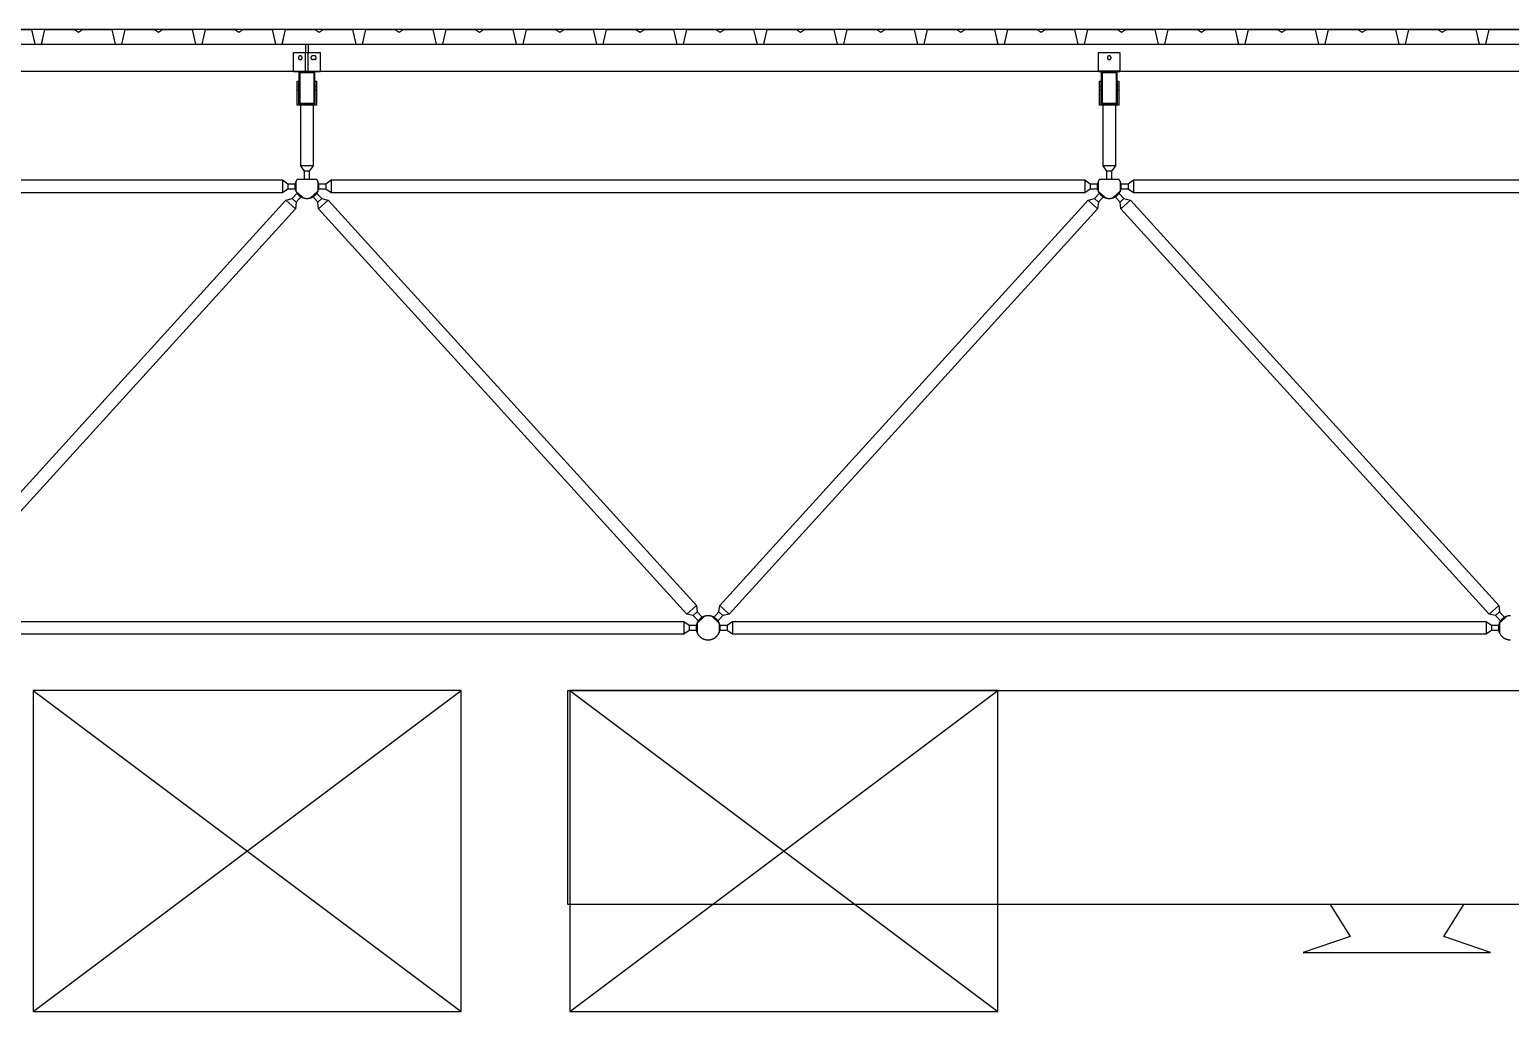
# Model space of a CAD drawing. Header units: centimetres. Extents: x 26200 to 152500, y -600 to 9300.
# Drawn here: x 140011 to 140565, y 1680 to 2047 of the extents above; entities that cross this region are included whole.
import ezdxf

# ---------------------------------------------------------------- set-up
doc = ezdxf.new("R2010")
doc.units = ezdxf.units.CM
for name, color, linetype in [('ROTAS-KESIT-KANAL-DONUS', 4, 'Continuous'), ('ROTAS-KESIT-KANAL-UFLEME', 20, 'Continuous'), ('ROTAS-MIMARI-KESIT', 8, 'Continuous')]:
    doc.layers.add(name, color=color, linetype=linetype)

msp = doc.modelspace()

# ---------------------------------------------------------------- linework, layer by layer
at = {"layer": 'ROTAS-KESIT-KANAL-DONUS'}
for p, q in [((140212.94, 1680), (140372.99, 1800)), ((140212.94, 1800), (140372.99, 1680))]:
    msp.add_line(p, q, dxfattribs=at)
msp.add_lwpolyline([(140212.94, 1680), (140372.99, 1680), (140372.99, 1800), (140212.94, 1800)], close=True, dxfattribs=at)
at = {"layer": 'ROTAS-KESIT-KANAL-UFLEME'}
for p, q in [((140012.3, 1680), (140172.31, 1800)), ((140012.3, 1800), (140172.31, 1680))]:
    msp.add_line(p, q, dxfattribs=at)
for points in [[(140012.3, 1680), (140172.31, 1680), (140172.31, 1800), (140012.3, 1800)], [(140212.31, 1800), (140834.38, 1800), (140834.38, 1720), (140212.31, 1720)]]:
    msp.add_lwpolyline(points, close=True, dxfattribs=at)
msp.add_lwpolyline([(140497.26, 1720), (140504.76, 1708), (140487.26, 1702), (140557.26, 1702), (140539.76, 1708), (140547.26, 1720)], dxfattribs=at)
at = {"layer": 'ROTAS-MIMARI-KESIT'}
for points in [[(147194.7, 2046.99), (129122.2, 2046.99)], [(140000.74, 2046.99), (140011.74, 2046.99), (140012.99, 2041.49), (140015.49, 2041.49), (140015.93, 2043.44)], [(140012.54, 2043.44), (140012.99, 2041.49), (140015.49, 2041.49), (140016.74, 2046.99), (140027.74, 2046.99), (140029.24, 2045.99), (140030.74, 2046.99), (140041.74, 2046.99), (140042.99, 2041.49), (140045.49, 2041.49), (140046.74, 2046.99), (140057.74, 2046.99), (140059.24, 2045.99), (140060.74, 2046.99), (140071.74, 2046.99), (140072.99, 2041.49), (140075.49, 2041.49), (140076.74, 2046.99), (140087.74, 2046.99), (140089.24, 2045.99), (140090.74, 2046.99), (140101.74, 2046.99), (140102.99, 2041.49), (140105.49, 2041.49), (140105.93, 2043.44)], [(140102.54, 2043.44), (140102.99, 2041.49), (140105.49, 2041.49), (140106.74, 2046.99), (140117.74, 2046.99), (140119.24, 2045.99), (140120.74, 2046.99), (140131.74, 2046.99), (140132.99, 2041.49), (140135.49, 2041.49), (140136.74, 2046.99), (140147.74, 2046.99), (140149.24, 2045.99), (140150.74, 2046.99), (140161.74, 2046.99), (140162.99, 2041.49), (140165.49, 2041.49), (140166.74, 2046.99), (140177.74, 2046.99), (140179.24, 2045.99), (140180.74, 2046.99), (140191.74, 2046.99), (140192.99, 2041.49), (140195.49, 2041.49), (140195.93, 2043.44)], [(140192.54, 2043.44), (140192.99, 2041.49), (140195.49, 2041.49), (140196.74, 2046.99), (140207.74, 2046.99), (140209.24, 2045.99), (140210.74, 2046.99), (140221.74, 2046.99), (140222.99, 2041.49), (140225.49, 2041.49), (140226.74, 2046.99), (140237.74, 2046.99), (140239.24, 2045.99), (140240.74, 2046.99), (140251.74, 2046.99), (140252.99, 2041.49), (140255.49, 2041.49), (140256.74, 2046.99), (140267.74, 2046.99), (140269.24, 2045.99), (140270.74, 2046.99), (140281.74, 2046.99), (140282.99, 2041.49), (140285.49, 2041.49), (140285.93, 2043.44)], [(140282.54, 2043.44), (140282.99, 2041.49), (140285.49, 2041.49), (140286.74, 2046.99), (140297.74, 2046.99), (140299.24, 2045.99), (140300.74, 2046.99), (140311.74, 2046.99), (140312.99, 2041.49), (140315.49, 2041.49), (140316.74, 2046.99), (140327.74, 2046.99), (140329.24, 2045.99), (140330.74, 2046.99), (140341.74, 2046.99), (140342.99, 2041.49), (140345.49, 2041.49), (140346.74, 2046.99), (140357.74, 2046.99), (140359.24, 2045.99), (140360.74, 2046.99), (140371.74, 2046.99), (140372.99, 2041.49), (140375.49, 2041.49), (140375.93, 2043.44)], [(140372.54, 2043.44), (140372.99, 2041.49), (140375.49, 2041.49), (140376.74, 2046.99), (140387.74, 2046.99), (140389.24, 2045.99), (140390.74, 2046.99), (140401.74, 2046.99), (140402.99, 2041.49), (140405.49, 2041.49), (140406.74, 2046.99), (140417.74, 2046.99), (140419.24, 2045.99), (140420.74, 2046.99), (140431.74, 2046.99), (140432.99, 2041.49), (140435.49, 2041.49), (140436.74, 2046.99), (140447.74, 2046.99), (140449.24, 2045.99), (140450.74, 2046.99), (140461.74, 2046.99), (140462.99, 2041.49), (140465.49, 2041.49), (140465.93, 2043.44)], [(140462.54, 2043.44), (140462.99, 2041.49), (140465.49, 2041.49), (140466.74, 2046.99), (140477.74, 2046.99), (140479.24, 2045.99), (140480.74, 2046.99), (140491.74, 2046.99), (140492.99, 2041.49), (140495.49, 2041.49), (140496.74, 2046.99), (140507.74, 2046.99), (140509.24, 2045.99), (140510.74, 2046.99), (140521.74, 2046.99), (140522.99, 2041.49), (140525.49, 2041.49), (140526.74, 2046.99), (140537.74, 2046.99), (140539.24, 2045.99), (140540.74, 2046.99), (140551.74, 2046.99), (140552.99, 2041.49), (140555.49, 2041.49), (140555.93, 2043.44)], [(140552.54, 2043.44), (140552.99, 2041.49), (140555.49, 2041.49), (140556.74, 2046.99), (140567.74, 2046.99)], [(138119.7, 2041.49), (147187.2, 2041.49)], [(140114.2, 2041.49), (140114.2, 2038.49)], [(140114.2, 2031.49), (140114.2, 2038.49)], [(140115.2, 2041.49), (140115.2, 2038.49)], [(140115.2, 2031.49), (140115.2, 2038.49)], [(140116.9, 2037.19), (140116.88, 2037.19), (140116.87, 2037.19), (140116.85, 2037.18), (140116.83, 2037.18), (140116.82, 2037.18), (140116.8, 2037.18), (140116.79, 2037.18), (140116.77, 2037.17), (140116.75, 2037.17), (140116.74, 2037.17), (140116.72, 2037.16), (140116.7, 2037.16), (140116.69, 2037.15), (140116.67, 2037.15), (140116.66, 2037.14), (140116.64, 2037.14), (140116.62, 2037.13), (140116.61, 2037.12), (140116.59, 2037.12), (140116.58, 2037.11), (140116.56, 2037.1), (140116.54, 2037.09), (140116.53, 2037.08), (140116.51, 2037.07), (140116.5, 2037.06), (140116.48, 2037.05), (140116.47, 2037.04), (140116.46, 2037.03), (140116.44, 2037.02), (140116.43, 2037.01), (140116.42, 2036.99), (140116.4, 2036.98), (140116.39, 2036.97), (140116.38, 2036.96), (140116.37, 2036.94), (140116.35, 2036.93), (140116.34, 2036.91), (140116.33, 2036.9), (140116.32, 2036.88), (140116.31, 2036.87), (140116.3, 2036.85), (140116.29, 2036.84), (140116.28, 2036.82), (140116.28, 2036.81), (140116.27, 2036.79), (140116.26, 2036.78), (140116.25, 2036.76), (140116.25, 2036.74), (140116.24, 2036.73), (140116.23, 2036.71), (140116.23, 2036.7), (140116.22, 2036.68), (140116.22, 2036.66), (140116.22, 2036.65), (140116.21, 2036.63), (140116.21, 2036.61), (140116.21, 2036.6), (140116.2, 2036.58), (140116.2, 2036.57), (140116.2, 2036.55), (140116.2, 2036.53), (140116.2, 2036.52), (140116.2, 2036.5), (140116.2, 2036.49), (140116.2, 2036.47), (140116.2, 2036.46), (140116.2, 2036.44), (140116.2, 2036.42), (140116.2, 2036.41), (140116.2, 2036.39), (140116.21, 2036.38), (140116.21, 2036.36), (140116.21, 2036.34), (140116.22, 2036.33), (140116.22, 2036.31), (140116.22, 2036.29), (140116.23, 2036.28), (140116.23, 2036.26), (140116.24, 2036.25), (140116.25, 2036.23), (140116.25, 2036.21), (140116.26, 2036.2), (140116.27, 2036.18), (140116.28, 2036.16), (140116.28, 2036.15), (140116.29, 2036.13), (140116.3, 2036.12), (140116.31, 2036.1), (140116.32, 2036.09), (140116.33, 2036.07), (140116.34, 2036.06), (140116.35, 2036.05), (140116.37, 2036.03), (140116.38, 2036.02), (140116.39, 2036), (140116.4, 2035.99), (140116.42, 2035.98), (140116.43, 2035.97), (140116.44, 2035.95), (140116.46, 2035.94), (140116.47, 2035.93), (140116.48, 2035.92), (140116.5, 2035.91), (140116.51, 2035.9), (140116.53, 2035.89), (140116.54, 2035.88), (140116.56, 2035.87), (140116.58, 2035.86), (140116.59, 2035.86), (140116.61, 2035.85), (140116.62, 2035.84), (140116.64, 2035.84), (140116.66, 2035.83), (140116.67, 2035.82), (140116.69, 2035.82), (140116.7, 2035.81), (140116.72, 2035.81), (140116.74, 2035.81), (140116.75, 2035.8), (140116.77, 2035.8), (140116.79, 2035.8), (140116.8, 2035.79), (140116.82, 2035.79), (140116.83, 2035.79), (140116.85, 2035.79), (140116.87, 2035.79), (140116.88, 2035.79), (140116.9, 2035.79)], [(140117.5, 2037.19), (140116.9, 2037.19)], [(140117.5, 2035.79), (140116.9, 2035.79)], [(140117.5, 2035.79), (140117.51, 2035.79), (140117.53, 2035.79), (140117.54, 2035.79), (140117.56, 2035.79), (140117.58, 2035.79), (140117.59, 2035.79), (140117.61, 2035.8), (140117.62, 2035.8), (140117.64, 2035.8), (140117.66, 2035.81), (140117.67, 2035.81), (140117.69, 2035.81), (140117.71, 2035.82), (140117.72, 2035.82), (140117.74, 2035.83), (140117.76, 2035.84), (140117.77, 2035.84), (140117.79, 2035.85), (140117.8, 2035.86), (140117.82, 2035.86), (140117.83, 2035.87), (140117.85, 2035.88), (140117.87, 2035.89), (140117.88, 2035.9), (140117.9, 2035.91), (140117.91, 2035.92), (140117.92, 2035.93), (140117.94, 2035.94), (140117.95, 2035.95), (140117.97, 2035.97), (140117.98, 2035.98), (140117.99, 2035.99), (140118.01, 2036), (140118.02, 2036.02), (140118.03, 2036.03), (140118.04, 2036.05), (140118.05, 2036.06), (140118.06, 2036.07), (140118.07, 2036.09), (140118.08, 2036.1), (140118.09, 2036.12), (140118.1, 2036.13), (140118.11, 2036.15), (140118.12, 2036.16), (140118.13, 2036.18), (140118.13, 2036.2), (140118.14, 2036.21), (140118.15, 2036.23), (140118.15, 2036.25), (140118.16, 2036.26), (140118.17, 2036.28), (140118.17, 2036.29), (140118.17, 2036.31), (140118.18, 2036.33), (140118.18, 2036.34), (140118.19, 2036.36), (140118.19, 2036.38), (140118.19, 2036.39), (140118.19, 2036.41), (140118.19, 2036.42), (140118.2, 2036.44), (140118.2, 2036.46), (140118.2, 2036.47), (140118.2, 2036.49), (140118.2, 2036.5), (140118.2, 2036.52), (140118.2, 2036.53), (140118.19, 2036.55), (140118.19, 2036.57), (140118.19, 2036.58), (140118.19, 2036.6), (140118.19, 2036.61), (140118.18, 2036.63), (140118.18, 2036.65), (140118.17, 2036.66), (140118.17, 2036.68), (140118.17, 2036.7), (140118.16, 2036.71), (140118.15, 2036.73), (140118.15, 2036.74), (140118.14, 2036.76), (140118.13, 2036.78), (140118.13, 2036.79), (140118.12, 2036.81), (140118.11, 2036.82), (140118.1, 2036.84), (140118.09, 2036.85), (140118.08, 2036.87), (140118.07, 2036.88), (140118.06, 2036.9), (140118.05, 2036.91), (140118.04, 2036.93), (140118.03, 2036.94), (140118.02, 2036.96), (140118.01, 2036.97), (140117.99, 2036.98), (140117.98, 2036.99), (140117.97, 2037.01), (140117.95, 2037.02), (140117.94, 2037.03), (140117.92, 2037.04), (140117.91, 2037.05), (140117.9, 2037.06), (140117.88, 2037.07), (140117.87, 2037.08), (140117.85, 2037.09), (140117.83, 2037.1), (140117.82, 2037.11), (140117.8, 2037.12), (140117.79, 2037.12), (140117.77, 2037.13), (140117.76, 2037.14), (140117.74, 2037.14), (140117.72, 2037.15), (140117.71, 2037.15), (140117.69, 2037.16), (140117.67, 2037.16), (140117.66, 2037.17), (140117.64, 2037.17), (140117.62, 2037.17), (140117.61, 2037.18), (140117.59, 2037.18), (140117.58, 2037.18), (140117.56, 2037.18), (140117.54, 2037.18), (140117.53, 2037.19), (140117.51, 2037.19), (140117.5, 2037.19)], [(138119.7, 2031.49), (147187.2, 2031.49)], [(140109.7, 2031.49), (140119.7, 2031.49)], [(140117.7, 2019.19), (140117.7, 2031.19), (140111.7, 2031.19), (140111.7, 2019.19)], [(140418.7, 2031.49), (140410.7, 2031.49)], [(140417.7, 2019.19), (140417.7, 2031.19), (140411.7, 2031.19), (140411.7, 2019.19)], [(140111.1, 2025.89), (140111.6, 2025.89)], [(140111.1, 2024.49), (140111.6, 2024.49)], [(140117.8, 2025.89), (140118.3, 2025.89)], [(140117.8, 2024.49), (140118.3, 2024.49)], [(140411.1, 2025.89), (140411.6, 2025.89)], [(140411.1, 2024.49), (140411.6, 2024.49)], [(140417.8, 2025.89), (140418.3, 2025.89)], [(140417.8, 2024.49), (140418.3, 2024.49)], [(140112.28, 2018.69), (140112.28, 1996.09), (140113.7, 1994.09), (140113.7, 1991.09)], [(140115.7, 1991.09), (140115.7, 1994.09), (140117.11, 1996.09), (140117.11, 2018.69)], [(140412.28, 2018.69), (140412.28, 1996.09), (140413.7, 1994.09), (140413.7, 1991.09)], [(140415.7, 1991.09), (140415.7, 1994.09), (140417.11, 1996.09), (140417.11, 2018.69)], [(140117.11, 1996.09), (140112.28, 1996.09)], [(140115.7, 1994.09), (140113.7, 1994.09)], [(140417.11, 1996.09), (140412.28, 1996.09)], [(140415.7, 1994.09), (140413.7, 1994.09)], [(139818.8, 1989.39), (139821.8, 1989.39), (139823.8, 1990.8), (140105.6, 1990.8), (140107.6, 1989.39), (140110.6, 1989.39)], [(140105.6, 1990.8), (140105.6, 1985.97)], [(140107.6, 1989.39), (140107.6, 1987.39)], [(140111.1, 1991.09), (140111.01, 1990.97), (140110.93, 1990.84), (140110.85, 1990.71), (140110.77, 1990.58), (140110.7, 1990.45), (140110.63, 1990.31), (140110.56, 1990.17), (140110.51, 1990.02), (140110.45, 1989.88), (140110.43, 1989.8), (140110.4, 1989.73), (140110.38, 1989.65), (140110.36, 1989.57), (140110.34, 1989.5), (140110.32, 1989.42), (140110.3, 1989.34), (140110.28, 1989.26), (140110.27, 1989.19), (140110.26, 1989.11), (140110.24, 1989.03), (140110.23, 1988.95), (140110.22, 1988.87), (140110.22, 1988.79), (140110.21, 1988.71), (140110.2, 1988.63), (140110.2, 1988.55), (140110.2, 1988.47), (140110.2, 1988.39), (140110.2, 1988.31), (140110.2, 1988.23), (140110.2, 1988.15), (140110.21, 1988.07), (140110.21, 1987.99), (140110.22, 1987.92), (140110.23, 1987.84), (140110.24, 1987.76), (140110.25, 1987.68), (140110.28, 1987.53), (140110.31, 1987.37), (140110.35, 1987.22), (140110.39, 1987.07), (140110.44, 1986.93), (140110.49, 1986.79), (140110.55, 1986.65), (140110.61, 1986.51), (140110.67, 1986.37), (140110.74, 1986.24), (140110.81, 1986.11), (140110.89, 1985.98), (140110.98, 1985.86), (140111.07, 1985.73), (140111.16, 1985.61), (140111.26, 1985.49), (140111.36, 1985.37), (140111.47, 1985.25), (140111.52, 1985.2), (140111.58, 1985.14), (140111.64, 1985.09), (140111.69, 1985.04), (140111.75, 1984.98), (140111.81, 1984.93), (140111.88, 1984.88), (140111.94, 1984.83), (140112, 1984.78), (140112.07, 1984.74), (140112.13, 1984.69), (140112.2, 1984.65), (140112.26, 1984.6), (140112.33, 1984.56), (140112.4, 1984.52), (140112.47, 1984.48), (140112.54, 1984.44), (140112.61, 1984.4), (140112.68, 1984.36), (140112.75, 1984.33), (140112.82, 1984.3), (140112.9, 1984.26), (140112.97, 1984.23), (140113.04, 1984.2), (140113.12, 1984.17), (140113.19, 1984.15), (140113.27, 1984.12), (140113.34, 1984.1), (140113.49, 1984.05), (140113.64, 1984.01), (140113.79, 1983.98), (140113.95, 1983.95), (140114.1, 1983.93), (140114.25, 1983.91), (140114.4, 1983.9), (140114.55, 1983.89), (140114.7, 1983.89), (140114.85, 1983.89), (140115, 1983.9), (140115.15, 1983.91), (140115.3, 1983.93), (140115.45, 1983.95), (140115.6, 1983.98), (140115.75, 1984.01), (140115.9, 1984.05), (140116.05, 1984.1), (140116.13, 1984.12), (140116.2, 1984.15), (140116.28, 1984.17), (140116.35, 1984.2), (140116.43, 1984.23), (140116.5, 1984.26), (140116.57, 1984.3), (140116.64, 1984.33), (140116.71, 1984.36), (140116.79, 1984.4), (140116.86, 1984.44), (140116.93, 1984.48), (140116.99, 1984.52), (140117.06, 1984.56), (140117.13, 1984.6), (140117.2, 1984.65), (140117.26, 1984.69), (140117.33, 1984.74), (140117.39, 1984.78), (140117.46, 1984.83), (140117.52, 1984.88), (140117.58, 1984.93), (140117.64, 1984.98), (140117.7, 1985.04), (140117.76, 1985.09), (140117.82, 1985.14), (140117.87, 1985.2), (140117.93, 1985.25), (140118.04, 1985.37), (140118.14, 1985.49), (140118.24, 1985.61), (140118.33, 1985.73), (140118.42, 1985.86), (140118.5, 1985.98), (140118.58, 1986.11), (140118.65, 1986.24), (140118.72, 1986.37), (140118.79, 1986.51), (140118.85, 1986.65), (140118.9, 1986.79), (140118.95, 1986.93), (140119, 1987.07), (140119.04, 1987.22), (140119.08, 1987.37), (140119.11, 1987.53), (140119.14, 1987.68), (140119.15, 1987.76), (140119.16, 1987.84), (140119.17, 1987.92), (140119.18, 1987.99), (140119.19, 1988.07), (140119.19, 1988.15), (140119.19, 1988.23), (140119.2, 1988.31), (140119.2, 1988.39), (140119.2, 1988.47), (140119.19, 1988.55), (140119.19, 1988.63), (140119.19, 1988.71), (140119.18, 1988.79), (140119.17, 1988.87), (140119.16, 1988.95), (140119.15, 1989.03), (140119.14, 1989.11), (140119.13, 1989.19), (140119.11, 1989.26), (140119.09, 1989.34), (140119.08, 1989.42), (140119.06, 1989.5), (140119.04, 1989.57), (140119.02, 1989.65), (140118.99, 1989.73), (140118.97, 1989.8), (140118.94, 1989.88), (140118.89, 1990.02), (140118.83, 1990.17), (140118.77, 1990.31), (140118.7, 1990.45), (140118.63, 1990.58), (140118.55, 1990.71), (140118.47, 1990.84), (140118.38, 1990.97), (140118.3, 1991.09)], [(140110.6, 1990.24), (140110.6, 1986.53)], [(140111.1, 1991.09), (140118.3, 1991.09)], [(140118.8, 1989.39), (140121.8, 1989.39), (140123.8, 1990.8), (140405.6, 1990.8), (140407.6, 1989.39), (140410.6, 1989.39)], [(140118.8, 1990.24), (140118.8, 1986.53)], [(140121.8, 1989.39), (140121.8, 1987.39)], [(140123.8, 1990.8), (140123.8, 1985.97)], [(140405.6, 1990.8), (140405.6, 1985.97)], [(140407.6, 1989.39), (140407.6, 1987.39)], [(140411.1, 1991.09), (140411.01, 1990.97), (140410.93, 1990.84), (140410.85, 1990.71), (140410.77, 1990.58), (140410.7, 1990.45), (140410.63, 1990.31), (140410.56, 1990.17), (140410.51, 1990.02), (140410.45, 1989.88), (140410.43, 1989.8), (140410.4, 1989.73), (140410.38, 1989.65), (140410.36, 1989.57), (140410.34, 1989.5), (140410.32, 1989.42), (140410.3, 1989.34), (140410.28, 1989.26), (140410.27, 1989.19), (140410.26, 1989.11), (140410.24, 1989.03), (140410.23, 1988.95), (140410.22, 1988.87), (140410.22, 1988.79), (140410.21, 1988.71), (140410.2, 1988.63), (140410.2, 1988.55), (140410.2, 1988.47), (140410.2, 1988.39), (140410.2, 1988.31), (140410.2, 1988.23), (140410.2, 1988.15), (140410.21, 1988.07), (140410.21, 1987.99), (140410.22, 1987.92), (140410.23, 1987.84), (140410.24, 1987.76), (140410.25, 1987.68), (140410.28, 1987.53), (140410.31, 1987.37), (140410.35, 1987.22), (140410.39, 1987.07), (140410.44, 1986.93), (140410.49, 1986.79), (140410.55, 1986.65), (140410.61, 1986.51), (140410.67, 1986.37), (140410.74, 1986.24), (140410.81, 1986.11), (140410.89, 1985.98), (140410.98, 1985.86), (140411.07, 1985.73), (140411.16, 1985.61), (140411.26, 1985.49), (140411.36, 1985.37), (140411.47, 1985.25), (140411.52, 1985.2), (140411.58, 1985.14), (140411.64, 1985.09), (140411.69, 1985.04), (140411.75, 1984.98), (140411.81, 1984.93), (140411.88, 1984.88), (140411.94, 1984.83), (140412, 1984.78), (140412.07, 1984.74), (140412.13, 1984.69), (140412.2, 1984.65), (140412.26, 1984.6), (140412.33, 1984.56), (140412.4, 1984.52), (140412.47, 1984.48), (140412.54, 1984.44), (140412.61, 1984.4), (140412.68, 1984.36), (140412.75, 1984.33), (140412.82, 1984.3), (140412.9, 1984.26), (140412.97, 1984.23), (140413.04, 1984.2), (140413.12, 1984.17), (140413.19, 1984.15), (140413.27, 1984.12), (140413.34, 1984.1), (140413.49, 1984.05), (140413.64, 1984.01), (140413.79, 1983.98), (140413.95, 1983.95), (140414.1, 1983.93), (140414.25, 1983.91), (140414.4, 1983.9), (140414.55, 1983.89), (140414.7, 1983.89), (140414.85, 1983.89), (140415, 1983.9), (140415.15, 1983.91), (140415.3, 1983.93), (140415.45, 1983.95), (140415.6, 1983.98), (140415.75, 1984.01), (140415.9, 1984.05), (140416.05, 1984.1), (140416.13, 1984.12), (140416.2, 1984.15), (140416.28, 1984.17), (140416.35, 1984.2), (140416.43, 1984.23), (140416.5, 1984.26), (140416.57, 1984.3), (140416.64, 1984.33), (140416.71, 1984.36), (140416.79, 1984.4), (140416.86, 1984.44), (140416.93, 1984.48), (140416.99, 1984.52), (140417.06, 1984.56), (140417.13, 1984.6), (140417.2, 1984.65), (140417.26, 1984.69), (140417.33, 1984.74), (140417.39, 1984.78), (140417.46, 1984.83), (140417.52, 1984.88), (140417.58, 1984.93), (140417.64, 1984.98), (140417.7, 1985.04), (140417.76, 1985.09), (140417.82, 1985.14), (140417.87, 1985.2), (140417.93, 1985.25), (140418.04, 1985.37), (140418.14, 1985.49), (140418.24, 1985.61), (140418.33, 1985.73), (140418.42, 1985.86), (140418.5, 1985.98), (140418.58, 1986.11), (140418.65, 1986.24), (140418.72, 1986.37), (140418.79, 1986.51), (140418.85, 1986.65), (140418.9, 1986.79), (140418.95, 1986.93), (140419, 1987.07), (140419.04, 1987.22), (140419.08, 1987.37), (140419.11, 1987.53), (140419.14, 1987.68), (140419.15, 1987.76), (140419.16, 1987.84), (140419.17, 1987.92), (140419.18, 1987.99), (140419.19, 1988.07), (140419.19, 1988.15), (140419.19, 1988.23), (140419.2, 1988.31), (140419.2, 1988.39), (140419.2, 1988.47), (140419.19, 1988.55), (140419.19, 1988.63), (140419.19, 1988.71), (140419.18, 1988.79), (140419.17, 1988.87), (140419.16, 1988.95), (140419.15, 1989.03), (140419.14, 1989.11), (140419.13, 1989.19), (140419.11, 1989.26), (140419.09, 1989.34), (140419.08, 1989.42), (140419.06, 1989.5), (140419.04, 1989.57), (140419.02, 1989.65), (140418.99, 1989.73), (140418.97, 1989.8), (140418.94, 1989.88), (140418.89, 1990.02), (140418.83, 1990.17), (140418.77, 1990.31), (140418.7, 1990.45), (140418.63, 1990.58), (140418.55, 1990.71), (140418.47, 1990.84), (140418.38, 1990.97), (140418.3, 1991.09)], [(140410.6, 1990.24), (140410.6, 1986.53)], [(140411.1, 1991.09), (140418.3, 1991.09)], [(140418.8, 1989.39), (140421.8, 1989.39), (140423.8, 1990.8), (140705.6, 1990.8), (140707.6, 1989.39), (140710.6, 1989.39)], [(140418.8, 1990.24), (140418.8, 1986.53)], [(140421.8, 1989.39), (140421.8, 1987.39)], [(140423.8, 1990.8), (140423.8, 1985.97)], [(140110.6, 1987.39), (140107.6, 1987.39), (140105.6, 1985.97), (139823.8, 1985.97), (139821.8, 1987.39), (139818.8, 1987.39)], [(140106.79, 1983.28), (140110.36, 1980.03)], [(140109.18, 1983.81), (140110.66, 1982.46)], [(140110.57, 1986.6), (140113.31, 1984.11)], [(140116.08, 1984.11), (140118.83, 1986.6)], [(140118.73, 1982.46), (140120.21, 1983.81)], [(140410.6, 1987.39), (140407.6, 1987.39), (140405.6, 1985.97), (140123.8, 1985.97), (140121.8, 1987.39), (140118.8, 1987.39)], [(140119.03, 1980.03), (140122.61, 1983.28)], [(140406.79, 1983.28), (140410.36, 1980.03)], [(140409.18, 1983.81), (140410.66, 1982.46)], [(140410.57, 1986.6), (140413.31, 1984.11)], [(140416.08, 1984.11), (140418.83, 1986.6)], [(140418.73, 1982.46), (140420.21, 1983.81)], [(140710.6, 1987.39), (140707.6, 1987.39), (140705.6, 1985.97), (140423.8, 1985.97), (140421.8, 1987.39), (140418.8, 1987.39)], [(140419.03, 1980.03), (140422.61, 1983.28)], [(140256.79, 1828.5), (140260.36, 1831.74)], [(140259.18, 1827.97), (140260.66, 1829.31)], [(140260.57, 1825.17), (140263.31, 1827.67)], [(140266.08, 1827.67), (140268.83, 1825.17)], [(140268.73, 1829.31), (140270.21, 1827.97)], [(140269.03, 1831.74), (140272.61, 1828.5)], [(140556.79, 1828.5), (140560.36, 1831.74)], [(140559.18, 1827.97), (140560.66, 1829.31)], [(140564.8, 1827.89), (140564.7, 1827.89), (140564.6, 1827.89), (140564.5, 1827.88), (140564.4, 1827.88), (140564.29, 1827.87), (140564.19, 1827.86), (140564.09, 1827.84), (140563.98, 1827.83), (140563.88, 1827.81), (140563.77, 1827.79), (140563.67, 1827.77), (140563.56, 1827.74), (140563.46, 1827.71), (140563.35, 1827.68), (140563.25, 1827.65), (140563.15, 1827.61), (140563.04, 1827.57), (140562.94, 1827.53), (140562.83, 1827.48), (140562.73, 1827.43), (140562.63, 1827.38), (140562.53, 1827.33), (140562.43, 1827.27), (140562.33, 1827.21), (140562.24, 1827.15), (140562.14, 1827.09), (140562.04, 1827.02), (140561.95, 1826.95), (140561.86, 1826.88), (140561.77, 1826.81), (140561.68, 1826.73), (140561.6, 1826.65), (140561.52, 1826.57), (140561.43, 1826.49), (140561.36, 1826.4), (140561.28, 1826.31), (140561.2, 1826.22), (140561.13, 1826.13), (140561.06, 1826.04), (140561, 1825.94), (140560.93, 1825.85), (140560.87, 1825.75), (140560.81, 1825.65), (140560.75, 1825.55), (140560.7, 1825.45), (140560.65, 1825.35), (140560.6, 1825.25), (140560.56, 1825.15), (140560.51, 1825.04), (140560.47, 1824.94), (140560.44, 1824.83), (140560.4, 1824.73), (140560.37, 1824.62), (140560.34, 1824.52), (140560.32, 1824.41), (140560.29, 1824.31), (140560.27, 1824.21), (140560.25, 1824.1), (140560.24, 1824), (140560.23, 1823.89), (140560.22, 1823.79), (140560.21, 1823.69), (140560.2, 1823.59), (140560.2, 1823.49), (140560.2, 1823.39), (140560.2, 1823.29), (140560.2, 1823.19), (140560.21, 1823.08), (140560.22, 1822.98), (140560.23, 1822.88), (140560.24, 1822.78), (140560.25, 1822.67), (140560.27, 1822.57), (140560.29, 1822.46), (140560.32, 1822.36), (140560.34, 1822.25), (140560.37, 1822.15), (140560.4, 1822.04), (140560.44, 1821.94), (140560.47, 1821.83), (140560.51, 1821.73), (140560.56, 1821.63), (140560.6, 1821.52), (140560.65, 1821.42), (140560.7, 1821.32), (140560.75, 1821.22), (140560.81, 1821.12), (140560.87, 1821.02), (140560.93, 1820.92), (140561, 1820.83), (140561.06, 1820.73), (140561.13, 1820.64), (140561.2, 1820.55), (140561.28, 1820.46), (140561.36, 1820.37), (140561.43, 1820.29), (140561.52, 1820.2), (140561.6, 1820.12), (140561.68, 1820.04), (140561.77, 1819.97), (140561.86, 1819.89), (140561.95, 1819.82), (140562.04, 1819.75), (140562.14, 1819.68), (140562.24, 1819.62), (140562.33, 1819.56), (140562.43, 1819.5), (140562.53, 1819.44), (140562.63, 1819.39), (140562.73, 1819.34), (140562.83, 1819.29), (140562.94, 1819.25), (140563.04, 1819.2), (140563.15, 1819.16), (140563.25, 1819.13), (140563.35, 1819.09), (140563.46, 1819.06), (140563.56, 1819.03), (140563.67, 1819.01), (140563.77, 1818.98), (140563.88, 1818.96), (140563.98, 1818.94), (140564.09, 1818.93), (140564.19, 1818.92), (140564.29, 1818.9), (140564.4, 1818.9), (140564.5, 1818.89), (140564.6, 1818.89), (140564.7, 1818.89), (140564.8, 1818.89)], [(140560.57, 1825.17), (140563.31, 1827.67)], [(139968.8, 1824.39), (139971.8, 1824.39), (139973.8, 1825.8), (140255.6, 1825.8), (140257.6, 1824.39), (140260.6, 1824.39)], [(140260.6, 1822.39), (140257.6, 1822.39), (140255.6, 1820.97), (139973.8, 1820.97), (139971.8, 1822.39), (139968.8, 1822.39)], [(140255.6, 1825.8), (140255.6, 1820.97)], [(140257.6, 1824.39), (140257.6, 1822.39)], [(140260.6, 1825.24), (140260.6, 1821.53)], [(140268.8, 1824.39), (140271.8, 1824.39), (140273.8, 1825.8), (140555.6, 1825.8), (140557.6, 1824.39), (140560.6, 1824.39)], [(140268.8, 1825.24), (140268.8, 1821.53)], [(140560.6, 1822.39), (140557.6, 1822.39), (140555.6, 1820.97), (140273.8, 1820.97), (140271.8, 1822.39), (140268.8, 1822.39)], [(140271.8, 1824.39), (140271.8, 1822.39)], [(140273.8, 1825.8), (140273.8, 1820.97)], [(140555.6, 1825.8), (140555.6, 1820.97)], [(140557.6, 1824.39), (140557.6, 1822.39)], [(140560.6, 1825.24), (140560.6, 1821.53)]]:
    msp.add_lwpolyline(points, dxfattribs=at)
for points in [[(140109.7, 2038.49), (140119.7, 2038.49), (140119.7, 2031.19), (140109.7, 2031.19)], [(140410.7, 2038.49), (140418.7, 2038.49), (140418.7, 2031.19), (140410.7, 2031.19)], [(140112.9, 2036.49), (140112.9, 2036.5), (140112.9, 2036.52), (140112.9, 2036.53), (140112.89, 2036.55), (140112.89, 2036.57), (140112.89, 2036.58), (140112.89, 2036.6), (140112.89, 2036.61), (140112.88, 2036.63), (140112.88, 2036.65), (140112.87, 2036.66), (140112.87, 2036.68), (140112.87, 2036.7), (140112.86, 2036.71), (140112.85, 2036.73), (140112.85, 2036.74), (140112.84, 2036.76), (140112.83, 2036.78), (140112.83, 2036.79), (140112.82, 2036.81), (140112.81, 2036.82), (140112.8, 2036.84), (140112.79, 2036.85), (140112.78, 2036.87), (140112.77, 2036.88), (140112.76, 2036.9), (140112.75, 2036.91), (140112.74, 2036.93), (140112.73, 2036.94), (140112.72, 2036.96), (140112.71, 2036.97), (140112.69, 2036.98), (140112.68, 2036.99), (140112.67, 2037.01), (140112.65, 2037.02), (140112.64, 2037.03), (140112.62, 2037.04), (140112.61, 2037.05), (140112.6, 2037.06), (140112.58, 2037.07), (140112.57, 2037.08), (140112.55, 2037.09), (140112.53, 2037.1), (140112.52, 2037.11), (140112.5, 2037.12), (140112.49, 2037.12), (140112.47, 2037.13), (140112.46, 2037.14), (140112.44, 2037.14), (140112.42, 2037.15), (140112.41, 2037.15), (140112.39, 2037.16), (140112.37, 2037.16), (140112.36, 2037.17), (140112.34, 2037.17), (140112.32, 2037.17), (140112.31, 2037.18), (140112.29, 2037.18), (140112.28, 2037.18), (140112.26, 2037.18), (140112.24, 2037.18), (140112.23, 2037.19), (140112.21, 2037.19), (140112.2, 2037.19), (140112.18, 2037.19), (140112.17, 2037.19), (140112.15, 2037.18), (140112.13, 2037.18), (140112.12, 2037.18), (140112.1, 2037.18), (140112.09, 2037.18), (140112.07, 2037.17), (140112.05, 2037.17), (140112.04, 2037.17), (140112.02, 2037.16), (140112, 2037.16), (140111.99, 2037.15), (140111.97, 2037.15), (140111.96, 2037.14), (140111.94, 2037.14), (140111.92, 2037.13), (140111.91, 2037.12), (140111.89, 2037.12), (140111.88, 2037.11), (140111.86, 2037.1), (140111.84, 2037.09), (140111.83, 2037.08), (140111.81, 2037.07), (140111.8, 2037.06), (140111.78, 2037.05), (140111.77, 2037.04), (140111.76, 2037.03), (140111.74, 2037.02), (140111.73, 2037.01), (140111.72, 2036.99), (140111.7, 2036.98), (140111.69, 2036.97), (140111.68, 2036.96), (140111.67, 2036.94), (140111.65, 2036.93), (140111.64, 2036.91), (140111.63, 2036.9), (140111.62, 2036.88), (140111.61, 2036.87), (140111.6, 2036.85), (140111.59, 2036.84), (140111.58, 2036.82), (140111.58, 2036.81), (140111.57, 2036.79), (140111.56, 2036.78), (140111.55, 2036.76), (140111.55, 2036.74), (140111.54, 2036.73), (140111.53, 2036.71), (140111.53, 2036.7), (140111.52, 2036.68), (140111.52, 2036.66), (140111.52, 2036.65), (140111.51, 2036.63), (140111.51, 2036.61), (140111.51, 2036.6), (140111.5, 2036.58), (140111.5, 2036.57), (140111.5, 2036.55), (140111.5, 2036.53), (140111.5, 2036.52), (140111.5, 2036.5), (140111.5, 2036.49), (140111.5, 2036.47), (140111.5, 2036.46), (140111.5, 2036.44), (140111.5, 2036.42), (140111.5, 2036.41), (140111.5, 2036.39), (140111.51, 2036.38), (140111.51, 2036.36), (140111.51, 2036.34), (140111.52, 2036.33), (140111.52, 2036.31), (140111.52, 2036.29), (140111.53, 2036.28), (140111.53, 2036.26), (140111.54, 2036.25), (140111.55, 2036.23), (140111.55, 2036.21), (140111.56, 2036.2), (140111.57, 2036.18), (140111.58, 2036.16), (140111.58, 2036.15), (140111.59, 2036.13), (140111.6, 2036.12), (140111.61, 2036.1), (140111.62, 2036.09), (140111.63, 2036.07), (140111.64, 2036.06), (140111.65, 2036.05), (140111.67, 2036.03), (140111.68, 2036.02), (140111.69, 2036), (140111.7, 2035.99), (140111.72, 2035.98), (140111.73, 2035.97), (140111.74, 2035.95), (140111.76, 2035.94), (140111.77, 2035.93), (140111.78, 2035.92), (140111.8, 2035.91), (140111.81, 2035.9), (140111.83, 2035.89), (140111.84, 2035.88), (140111.86, 2035.87), (140111.88, 2035.86), (140111.89, 2035.86), (140111.91, 2035.85), (140111.92, 2035.84), (140111.94, 2035.84), (140111.96, 2035.83), (140111.97, 2035.82), (140111.99, 2035.82), (140112, 2035.81), (140112.02, 2035.81), (140112.04, 2035.81), (140112.05, 2035.8), (140112.07, 2035.8), (140112.09, 2035.8), (140112.1, 2035.79), (140112.12, 2035.79), (140112.13, 2035.79), (140112.15, 2035.79), (140112.17, 2035.79), (140112.18, 2035.79), (140112.2, 2035.79), (140112.21, 2035.79), (140112.23, 2035.79), (140112.24, 2035.79), (140112.26, 2035.79), (140112.28, 2035.79), (140112.29, 2035.79), (140112.31, 2035.8), (140112.32, 2035.8), (140112.34, 2035.8), (140112.36, 2035.81), (140112.37, 2035.81), (140112.39, 2035.81), (140112.41, 2035.82), (140112.42, 2035.82), (140112.44, 2035.83), (140112.46, 2035.84), (140112.47, 2035.84), (140112.49, 2035.85), (140112.5, 2035.86), (140112.52, 2035.86), (140112.53, 2035.87), (140112.55, 2035.88), (140112.57, 2035.89), (140112.58, 2035.9), (140112.6, 2035.91), (140112.61, 2035.92), (140112.62, 2035.93), (140112.64, 2035.94), (140112.65, 2035.95), (140112.67, 2035.97), (140112.68, 2035.98), (140112.69, 2035.99), (140112.71, 2036), (140112.72, 2036.02), (140112.73, 2036.03), (140112.74, 2036.05), (140112.75, 2036.06), (140112.76, 2036.07), (140112.77, 2036.09), (140112.78, 2036.1), (140112.79, 2036.12), (140112.8, 2036.13), (140112.81, 2036.15), (140112.82, 2036.16), (140112.83, 2036.18), (140112.83, 2036.2), (140112.84, 2036.21), (140112.85, 2036.23), (140112.85, 2036.25), (140112.86, 2036.26), (140112.87, 2036.28), (140112.87, 2036.29), (140112.87, 2036.31), (140112.88, 2036.33), (140112.88, 2036.34), (140112.89, 2036.36), (140112.89, 2036.38), (140112.89, 2036.39), (140112.89, 2036.41), (140112.89, 2036.42), (140112.9, 2036.44), (140112.9, 2036.46), (140112.9, 2036.47)], [(140415.4, 2036.49), (140415.4, 2036.5), (140415.4, 2036.52), (140415.4, 2036.53), (140415.39, 2036.55), (140415.39, 2036.57), (140415.39, 2036.58), (140415.39, 2036.6), (140415.39, 2036.61), (140415.38, 2036.63), (140415.38, 2036.65), (140415.37, 2036.66), (140415.37, 2036.68), (140415.37, 2036.7), (140415.36, 2036.71), (140415.35, 2036.73), (140415.35, 2036.74), (140415.34, 2036.76), (140415.33, 2036.78), (140415.33, 2036.79), (140415.32, 2036.81), (140415.31, 2036.82), (140415.3, 2036.84), (140415.29, 2036.85), (140415.28, 2036.87), (140415.27, 2036.88), (140415.26, 2036.9), (140415.25, 2036.91), (140415.24, 2036.93), (140415.23, 2036.94), (140415.22, 2036.96), (140415.21, 2036.97), (140415.19, 2036.98), (140415.18, 2036.99), (140415.17, 2037.01), (140415.15, 2037.02), (140415.14, 2037.03), (140415.12, 2037.04), (140415.11, 2037.05), (140415.1, 2037.06), (140415.08, 2037.07), (140415.07, 2037.08), (140415.05, 2037.09), (140415.03, 2037.1), (140415.02, 2037.11), (140415, 2037.12), (140414.99, 2037.12), (140414.97, 2037.13), (140414.96, 2037.14), (140414.94, 2037.14), (140414.92, 2037.15), (140414.91, 2037.15), (140414.89, 2037.16), (140414.87, 2037.16), (140414.86, 2037.17), (140414.84, 2037.17), (140414.82, 2037.17), (140414.81, 2037.18), (140414.79, 2037.18), (140414.78, 2037.18), (140414.76, 2037.18), (140414.74, 2037.19), (140414.73, 2037.19), (140414.71, 2037.19), (140414.7, 2037.19), (140414.68, 2037.19), (140414.67, 2037.19), (140414.65, 2037.19), (140414.63, 2037.18), (140414.62, 2037.18), (140414.6, 2037.18), (140414.59, 2037.18), (140414.57, 2037.17), (140414.55, 2037.17), (140414.54, 2037.17), (140414.52, 2037.16), (140414.5, 2037.16), (140414.49, 2037.15), (140414.47, 2037.15), (140414.46, 2037.14), (140414.44, 2037.14), (140414.42, 2037.13), (140414.41, 2037.12), (140414.39, 2037.12), (140414.38, 2037.11), (140414.36, 2037.1), (140414.34, 2037.09), (140414.33, 2037.08), (140414.31, 2037.07), (140414.3, 2037.06), (140414.28, 2037.05), (140414.27, 2037.04), (140414.26, 2037.03), (140414.24, 2037.02), (140414.23, 2037.01), (140414.22, 2036.99), (140414.2, 2036.98), (140414.19, 2036.97), (140414.18, 2036.96), (140414.17, 2036.94), (140414.15, 2036.93), (140414.14, 2036.91), (140414.13, 2036.9), (140414.12, 2036.88), (140414.11, 2036.87), (140414.1, 2036.85), (140414.09, 2036.84), (140414.08, 2036.82), (140414.08, 2036.81), (140414.07, 2036.79), (140414.06, 2036.78), (140414.05, 2036.76), (140414.05, 2036.74), (140414.04, 2036.73), (140414.03, 2036.71), (140414.03, 2036.7), (140414.02, 2036.68), (140414.02, 2036.66), (140414.02, 2036.65), (140414.01, 2036.63), (140414.01, 2036.61), (140414.01, 2036.6), (140414, 2036.58), (140414, 2036.57), (140414, 2036.55), (140414, 2036.53), (140414, 2036.52), (140414, 2036.5), (140414, 2036.49), (140414, 2036.47), (140414, 2036.46), (140414, 2036.44), (140414, 2036.42), (140414, 2036.41), (140414, 2036.39), (140414.01, 2036.38), (140414.01, 2036.36), (140414.01, 2036.34), (140414.02, 2036.33), (140414.02, 2036.31), (140414.02, 2036.29), (140414.03, 2036.28), (140414.03, 2036.26), (140414.04, 2036.25), (140414.05, 2036.23), (140414.05, 2036.21), (140414.06, 2036.2), (140414.07, 2036.18), (140414.08, 2036.17), (140414.08, 2036.15), (140414.09, 2036.13), (140414.1, 2036.12), (140414.11, 2036.1), (140414.12, 2036.09), (140414.13, 2036.07), (140414.14, 2036.06), (140414.15, 2036.05), (140414.17, 2036.03), (140414.18, 2036.02), (140414.19, 2036), (140414.2, 2035.99), (140414.22, 2035.98), (140414.23, 2035.97), (140414.24, 2035.95), (140414.26, 2035.94), (140414.27, 2035.93), (140414.28, 2035.92), (140414.3, 2035.91), (140414.31, 2035.9), (140414.33, 2035.89), (140414.34, 2035.88), (140414.36, 2035.87), (140414.38, 2035.86), (140414.39, 2035.86), (140414.41, 2035.85), (140414.42, 2035.84), (140414.44, 2035.84), (140414.46, 2035.83), (140414.47, 2035.82), (140414.49, 2035.82), (140414.5, 2035.81), (140414.52, 2035.81), (140414.54, 2035.81), (140414.55, 2035.8), (140414.57, 2035.8), (140414.59, 2035.8), (140414.6, 2035.79), (140414.62, 2035.79), (140414.63, 2035.79), (140414.65, 2035.79), (140414.67, 2035.79), (140414.68, 2035.79), (140414.7, 2035.79), (140414.71, 2035.79), (140414.73, 2035.79), (140414.74, 2035.79), (140414.76, 2035.79), (140414.78, 2035.79), (140414.79, 2035.79), (140414.81, 2035.8), (140414.82, 2035.8), (140414.84, 2035.8), (140414.86, 2035.81), (140414.87, 2035.81), (140414.89, 2035.81), (140414.91, 2035.82), (140414.92, 2035.82), (140414.94, 2035.83), (140414.96, 2035.84), (140414.97, 2035.84), (140414.99, 2035.85), (140415, 2035.86), (140415.02, 2035.86), (140415.03, 2035.87), (140415.05, 2035.88), (140415.07, 2035.89), (140415.08, 2035.9), (140415.1, 2035.91), (140415.11, 2035.92), (140415.12, 2035.93), (140415.14, 2035.94), (140415.15, 2035.95), (140415.17, 2035.97), (140415.18, 2035.98), (140415.19, 2035.99), (140415.21, 2036), (140415.22, 2036.02), (140415.23, 2036.03), (140415.24, 2036.05), (140415.25, 2036.06), (140415.26, 2036.07), (140415.27, 2036.09), (140415.28, 2036.1), (140415.29, 2036.12), (140415.3, 2036.13), (140415.31, 2036.15), (140415.32, 2036.17), (140415.33, 2036.18), (140415.33, 2036.2), (140415.34, 2036.21), (140415.35, 2036.23), (140415.35, 2036.25), (140415.36, 2036.26), (140415.37, 2036.28), (140415.37, 2036.29), (140415.37, 2036.31), (140415.38, 2036.33), (140415.38, 2036.34), (140415.39, 2036.36), (140415.39, 2036.38), (140415.39, 2036.39), (140415.39, 2036.41), (140415.39, 2036.42), (140415.4, 2036.44), (140415.4, 2036.46), (140415.4, 2036.47)], [(140111.1, 2027.69), (140111.6, 2027.69), (140111.6, 2019.19), (140117.8, 2019.19), (140117.8, 2027.69), (140118.3, 2027.69), (140118.3, 2018.69), (140111.1, 2018.69)], [(140117.4, 2030.89), (140112, 2030.89), (140112, 2019.49), (140117.4, 2019.49)], [(140411.1, 2027.69), (140411.6, 2027.69), (140411.6, 2019.19), (140417.8, 2019.19), (140417.8, 2027.69), (140418.3, 2027.69), (140418.3, 2018.69), (140411.1, 2018.69)], [(140417.4, 2030.89), (140412, 2030.89), (140412, 2019.49), (140417.4, 2019.49)], [(139966.72, 1827.09), (139968.73, 1829.31), (139969.03, 1831.74), (140106.79, 1983.28), (140109.18, 1983.81), (140111.2, 1986.03), (140112.68, 1984.68), (140110.66, 1982.46), (140110.36, 1980.03), (139972.61, 1828.5), (139970.21, 1827.97), (139968.2, 1825.75)], [(140261.2, 1825.75), (140259.18, 1827.97), (140256.79, 1828.5), (140119.03, 1980.03), (140118.73, 1982.46), (140116.72, 1984.68), (140118.2, 1986.03), (140120.21, 1983.81), (140122.61, 1983.28), (140260.36, 1831.74), (140260.66, 1829.31), (140262.68, 1827.09)], [(140266.72, 1827.09), (140268.73, 1829.31), (140269.03, 1831.74), (140406.79, 1983.28), (140409.18, 1983.81), (140411.2, 1986.03), (140412.68, 1984.68), (140410.66, 1982.46), (140410.36, 1980.03), (140272.61, 1828.5), (140270.21, 1827.97), (140268.2, 1825.75)], [(140561.2, 1825.75), (140559.18, 1827.97), (140556.79, 1828.5), (140419.03, 1980.03), (140418.73, 1982.46), (140416.72, 1984.68), (140418.2, 1986.03), (140420.21, 1983.81), (140422.61, 1983.28), (140560.36, 1831.74), (140560.66, 1829.31), (140562.68, 1827.09)], [(140269.2, 1823.39), (140269.2, 1823.49), (140269.19, 1823.59), (140269.19, 1823.69), (140269.18, 1823.79), (140269.17, 1823.89), (140269.16, 1824), (140269.14, 1824.1), (140269.12, 1824.21), (140269.1, 1824.31), (140269.08, 1824.41), (140269.05, 1824.52), (140269.02, 1824.62), (140268.99, 1824.73), (140268.96, 1824.83), (140268.92, 1824.94), (140268.88, 1825.04), (140268.84, 1825.15), (140268.79, 1825.25), (140268.75, 1825.35), (140268.69, 1825.45), (140268.64, 1825.55), (140268.58, 1825.65), (140268.53, 1825.75), (140268.46, 1825.85), (140268.4, 1825.94), (140268.33, 1826.04), (140268.26, 1826.13), (140268.19, 1826.22), (140268.12, 1826.31), (140268.04, 1826.4), (140267.96, 1826.49), (140267.88, 1826.57), (140267.8, 1826.65), (140267.71, 1826.73), (140267.62, 1826.81), (140267.53, 1826.88), (140267.44, 1826.95), (140267.35, 1827.02), (140267.26, 1827.09), (140267.16, 1827.15), (140267.06, 1827.21), (140266.96, 1827.27), (140266.86, 1827.33), (140266.76, 1827.38), (140266.66, 1827.43), (140266.56, 1827.48), (140266.46, 1827.53), (140266.35, 1827.57), (140266.25, 1827.61), (140266.15, 1827.65), (140266.04, 1827.68), (140265.94, 1827.71), (140265.83, 1827.74), (140265.73, 1827.77), (140265.62, 1827.79), (140265.52, 1827.81), (140265.41, 1827.83), (140265.31, 1827.84), (140265.2, 1827.86), (140265.1, 1827.87), (140265, 1827.88), (140264.9, 1827.88), (140264.8, 1827.89), (140264.7, 1827.89), (140264.6, 1827.89), (140264.5, 1827.88), (140264.4, 1827.88), (140264.29, 1827.87), (140264.19, 1827.86), (140264.09, 1827.84), (140263.98, 1827.83), (140263.88, 1827.81), (140263.77, 1827.79), (140263.67, 1827.77), (140263.56, 1827.74), (140263.46, 1827.71), (140263.35, 1827.68), (140263.25, 1827.65), (140263.15, 1827.61), (140263.04, 1827.57), (140262.94, 1827.53), (140262.83, 1827.48), (140262.73, 1827.43), (140262.63, 1827.38), (140262.53, 1827.33), (140262.43, 1827.27), (140262.33, 1827.21), (140262.24, 1827.15), (140262.14, 1827.09), (140262.04, 1827.02), (140261.95, 1826.95), (140261.86, 1826.88), (140261.77, 1826.81), (140261.68, 1826.73), (140261.6, 1826.65), (140261.52, 1826.57), (140261.43, 1826.49), (140261.36, 1826.4), (140261.28, 1826.31), (140261.2, 1826.22), (140261.13, 1826.13), (140261.06, 1826.04), (140261, 1825.94), (140260.93, 1825.85), (140260.87, 1825.75), (140260.81, 1825.65), (140260.75, 1825.55), (140260.7, 1825.45), (140260.65, 1825.35), (140260.6, 1825.25), (140260.56, 1825.15), (140260.51, 1825.04), (140260.47, 1824.94), (140260.44, 1824.83), (140260.4, 1824.73), (140260.37, 1824.62), (140260.34, 1824.52), (140260.32, 1824.41), (140260.29, 1824.31), (140260.27, 1824.21), (140260.25, 1824.1), (140260.24, 1824), (140260.23, 1823.89), (140260.22, 1823.79), (140260.21, 1823.69), (140260.2, 1823.59), (140260.2, 1823.49), (140260.2, 1823.39), (140260.2, 1823.29), (140260.2, 1823.19), (140260.21, 1823.08), (140260.22, 1822.98), (140260.23, 1822.88), (140260.24, 1822.78), (140260.25, 1822.67), (140260.27, 1822.57), (140260.29, 1822.46), (140260.32, 1822.36), (140260.34, 1822.25), (140260.37, 1822.15), (140260.4, 1822.04), (140260.44, 1821.94), (140260.47, 1821.83), (140260.51, 1821.73), (140260.56, 1821.63), (140260.6, 1821.52), (140260.65, 1821.42), (140260.7, 1821.32), (140260.75, 1821.22), (140260.81, 1821.12), (140260.87, 1821.02), (140260.93, 1820.92), (140261, 1820.83), (140261.06, 1820.73), (140261.13, 1820.64), (140261.2, 1820.55), (140261.28, 1820.46), (140261.36, 1820.37), (140261.43, 1820.29), (140261.52, 1820.2), (140261.6, 1820.12), (140261.68, 1820.04), (140261.77, 1819.97), (140261.86, 1819.89), (140261.95, 1819.82), (140262.04, 1819.75), (140262.14, 1819.68), (140262.24, 1819.62), (140262.33, 1819.56), (140262.43, 1819.5), (140262.53, 1819.44), (140262.63, 1819.39), (140262.73, 1819.34), (140262.83, 1819.29), (140262.94, 1819.25), (140263.04, 1819.2), (140263.15, 1819.16), (140263.25, 1819.13), (140263.35, 1819.09), (140263.46, 1819.06), (140263.56, 1819.03), (140263.67, 1819.01), (140263.77, 1818.98), (140263.88, 1818.96), (140263.98, 1818.94), (140264.09, 1818.93), (140264.19, 1818.92), (140264.29, 1818.9), (140264.4, 1818.9), (140264.5, 1818.89), (140264.6, 1818.89), (140264.7, 1818.89), (140264.8, 1818.89), (140264.9, 1818.89), (140265, 1818.9), (140265.1, 1818.9), (140265.2, 1818.92), (140265.31, 1818.93), (140265.41, 1818.94), (140265.52, 1818.96), (140265.62, 1818.98), (140265.73, 1819.01), (140265.83, 1819.03), (140265.94, 1819.06), (140266.04, 1819.09), (140266.15, 1819.13), (140266.25, 1819.16), (140266.35, 1819.2), (140266.46, 1819.25), (140266.56, 1819.29), (140266.66, 1819.34), (140266.76, 1819.39), (140266.86, 1819.44), (140266.96, 1819.5), (140267.06, 1819.56), (140267.16, 1819.62), (140267.26, 1819.68), (140267.35, 1819.75), (140267.44, 1819.82), (140267.53, 1819.89), (140267.62, 1819.97), (140267.71, 1820.04), (140267.8, 1820.12), (140267.88, 1820.2), (140267.96, 1820.29), (140268.04, 1820.37), (140268.12, 1820.46), (140268.19, 1820.55), (140268.26, 1820.64), (140268.33, 1820.73), (140268.4, 1820.83), (140268.46, 1820.92), (140268.53, 1821.02), (140268.58, 1821.12), (140268.64, 1821.22), (140268.69, 1821.32), (140268.75, 1821.42), (140268.79, 1821.52), (140268.84, 1821.63), (140268.88, 1821.73), (140268.92, 1821.83), (140268.96, 1821.94), (140268.99, 1822.04), (140269.02, 1822.15), (140269.05, 1822.25), (140269.08, 1822.36), (140269.1, 1822.46), (140269.12, 1822.57), (140269.14, 1822.67), (140269.16, 1822.78), (140269.17, 1822.88), (140269.18, 1822.98), (140269.19, 1823.08), (140269.19, 1823.19), (140269.2, 1823.29)]]:
    msp.add_lwpolyline(points, close=True, dxfattribs=at)

doc.saveas('drawing.dxf')
